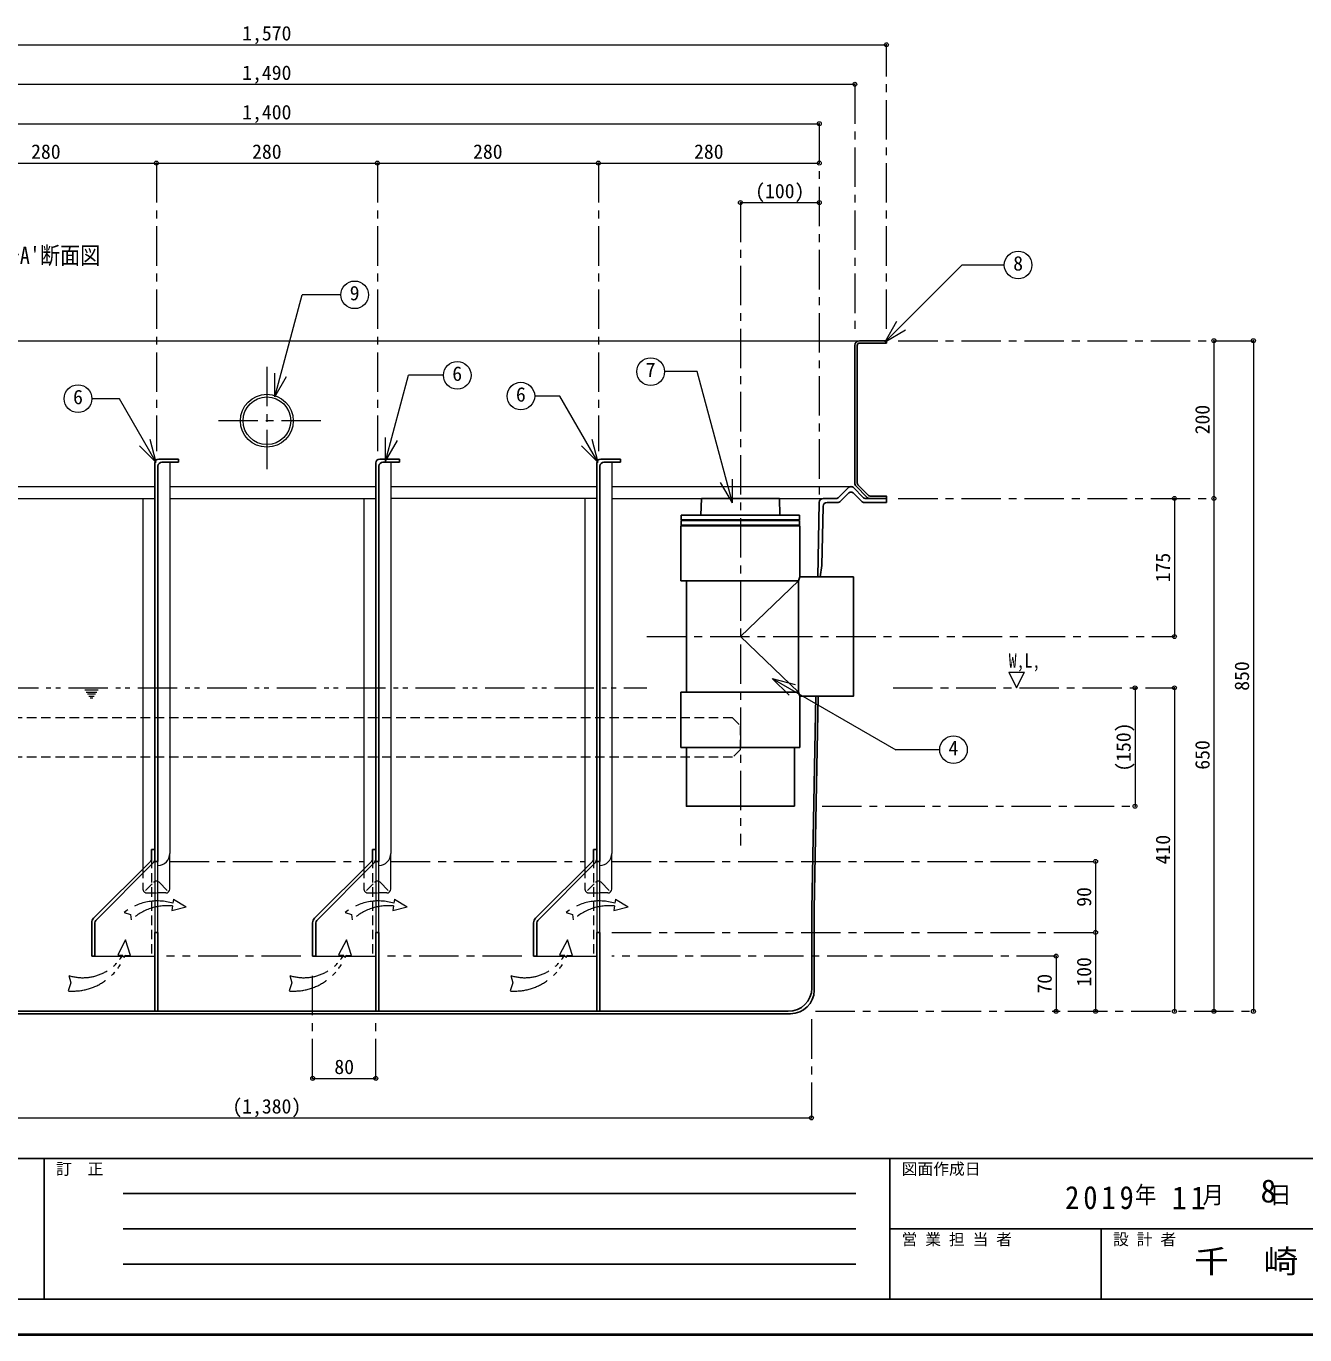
# Model space of a CAD drawing. Units: millimetres at full size, sheet at 1:10. Extents: x -2106 to 1944, y -1394 to 1416.
# Drawn here: x -1231 to 389, y -1394 to 265 of the extents above; entities that cross this region are included whole.
import ezdxf
from ezdxf.enums import TextEntityAlignment as Align

# ---------------------------------------------------------------- set-up
doc = ezdxf.new("R2010")
doc.units = ezdxf.units.MM
doc.header["$LTSCALE"] = 10
doc.header["$PDMODE"] = 32
doc.header["$PDSIZE"] = 5
for name, pattern in [('CHAIN1', [8, 5, -1, 1, -1]), ('DASHED1', [1.8, 1.2, -0.6]), ('DOUBLE_CHAIN1', [8.8, 5, -1, 0.6, -0.6, 0.6, -1])]:
    doc.linetypes.add(name, pattern=pattern)
doc.layers.add('0-0_ﾚｲﾔ1', color=7, linetype='Continuous', lineweight=9)
doc.styles.add('ＭＳ ゴシック', font='')
doc.styles.get('ＭＳ ゴシック').set_extended_font_data('MS Gothic')

msp = doc.modelspace()

# ---------------------------------------------------------------- linework, layer by layer
at = {"layer": '0-0_ﾚｲﾔ1', "color": 4}
for p, q in [((-1710.72, 241.27), (-140.72, 241.27)), ((-1670.72, 191.27), (-180.72, 191.27)), ((-1625.72, 141.27), (-225.72, 141.27)), ((-325.72, 41.27), (-225.72, 41.27)), ((-1676.72, -133.73), (-174.72, -133.73)), ((274.28, -133.73), (274.28, -333.73)), ((324.28, -133.73), (324.28, -983.73)), ((-1343.72, -318.73), (-1067.72, -318.73)), ((-1048.72, -318.73), (-787.72, -318.73)), ((-768.72, -318.73), (-507.72, -318.73)), ((-488.72, -318.73), (-185.72, -318.73)), ((-1343.72, -333.73), (-1067.72, -333.73)), ((-1082.72, -333.73), (-1082.72, -803.07)), ((-1048.72, -333.73), (-787.72, -333.73)), ((-802.72, -333.73), (-802.72, -803.07)), ((-507.72, -333.73), (-768.72, -333.73)), ((-522.72, -333.73), (-522.72, -803.07)), ((-488.72, -333.73), (-375.22, -333.73)), ((-276.22, -333.73), (-220.83, -333.73)), ((224.28, -333.73), (224.28, -508.73)), ((274.28, -333.73), (274.28, -983.73)), ((-252.22, -438.23), (-325.72, -508.73)), ((-325.72, -508.73), (-252.22, -579.23)), ((174.28, -573.73), (174.28, -723.73)), ((224.28, -573.73), (224.28, -983.73)), ((-1048.72, -828.73), (-1048.72, -783.73)), ((-768.72, -828.73), (-768.72, -783.73)), ((-488.72, -828.73), (-488.72, -783.73)), ((124.28, -793.73), (124.28, -983.73)), ((-1051.93, -830.54), (-1062.21, -820.17)), ((-771.93, -830.54), (-782.21, -820.17)), ((-491.93, -830.54), (-502.21, -820.17)), ((-1053.72, -833.73), (-1063.72, -833.73)), ((-773.72, -833.73), (-783.72, -833.73)), ((-493.72, -833.73), (-503.72, -833.73)), ((74.28, -913.73), (74.28, -983.73)), ((-867.72, -1068.73), (-787.72, -1068.73)), ((-1615.72, -1118.73), (-235.72, -1118.73))]:
    msp.add_line(p, q, dxfattribs=at)
at = {"layer": '0-0_ﾚｲﾔ1', "color": 4, "linetype": 'CHAIN1'}
for p, q in [((-140.72, -118.73), (-140.72, 241.27)), ((-180.72, 191.27), (-180.72, -118.73)), ((-225.72, 141.27), (-225.72, -328.73)), ((-1065.72, 91.27), (-1065.72, -273.73)), ((-785.72, 91.27), (-785.72, -273.73)), ((-505.72, 91.27), (-505.72, -273.73)), ((-325.72, 41.27), (-325.72, -773.73)), ((-125.72, -133.73), (324.28, -133.73)), ((-925.72, -166.73), (-925.72, -303.73)), ((-857.22, -235.23), (-994.22, -235.23)), ((-125.72, -333.73), (274.28, -333.73)), ((-444.22, -508.73), (224.28, -508.73)), ((-132.22, -573.73), (224.28, -573.73)), ((-222.22, -723.73), (174.28, -723.73)), ((-1048.72, -793.73), (-802.72, -793.73)), ((-768.72, -793.73), (-522.72, -793.73)), ((-488.72, -793.73), (124.28, -793.73)), ((-488.72, -883.73), (124.28, -883.73)), ((-882.72, -913.73), (-1052.72, -913.73)), ((-867.72, -1068.73), (-867.72, -928.73)), ((-602.72, -913.73), (-772.72, -913.73)), ((74.28, -913.73), (-488.72, -913.73)), ((-235.72, -993.73), (-235.72, -1118.73)), ((-230.72, -983.73), (324.28, -983.73)), ((-787.72, -1068.73), (-787.72, -998.73))]:
    msp.add_line(p, q, dxfattribs=at)
at = {"layer": '0-0_ﾚｲﾔ1', "lineweight": 18}
for p, q in [((-142.37, -135), (-45.23, -37.86)), ((8.69, -37.86), (-45.23, -37.86)), ((-915.82, -205.03), (-881.14, -75.6)), ((-832.02, -75.6), (-881.14, -75.6)), ((-142.37, -135), (-127.37, -109.02)), ((-142.37, -135), (-116.39, -120)), ((-915.82, -205.03), (-915.82, -175.03)), ((-915.82, -205.03), (-900.82, -179.05)), ((-775.33, -286.29), (-746.21, -177.63)), ((-702.03, -177.63), (-746.21, -177.63)), ((-380.5, -172.97), (-421.97, -172.97)), ((-335.9, -339.44), (-380.5, -172.97)), ((-1065.91, -288.15), (-1073.67, -259.17)), ((-775.33, -286.29), (-775.33, -256.29)), ((-775.33, -286.29), (-760.33, -260.31)), ((-505.91, -288.15), (-513.67, -259.17)), ((-1065.91, -288.15), (-1087.12, -266.94)), ((-505.91, -288.15), (-527.12, -266.94)), ((-1048.72, -287.73), (-1048.72, -783.73)), ((-768.72, -287.73), (-768.72, -783.73)), ((-488.72, -287.73), (-488.72, -783.73)), ((-335.9, -339.44), (-350.9, -313.46)), ((-335.9, -339.44), (-335.9, -309.44)), ((-285.35, -561.82), (-256.37, -569.59)), ((-285.35, -561.82), (-264.13, -583.04)), ((-285.35, -561.82), (-128.97, -652.11)), ((14.28, -553.73), (34.28, -553.73)), ((-73.21, -652.11), (-128.97, -652.11)), ((-1067.72, -793.73), (-1067.72, -883.73)), ((-1063.72, -883.73), (-1063.72, -793.73)), ((-787.72, -793.73), (-787.72, -883.73)), ((-783.72, -883.73), (-783.72, -793.73)), ((-507.72, -793.73), (-507.72, -883.73)), ((-503.72, -883.73), (-503.72, -793.73)), ((-1143.72, -913.73), (-1067.72, -913.73)), ((-863.72, -913.73), (-787.72, -913.73)), ((-583.72, -913.73), (-507.72, -913.73))]:
    msp.add_line(p, q, dxfattribs=at)
at = {"layer": '0-0_ﾚｲﾔ1', "color": 5, "lineweight": 25}
for p, q in [((-180.72, -314.13), (-180.72, -139.73)), ((-177.72, -314.13), (-177.72, -139.73)), ((-174.72, -133.73), (-140.72, -133.73)), ((-174.72, -136.73), (-140.72, -136.73)), ((-140.72, -133.73), (-140.72, -136.73)), ((-1067.72, -793.73), (-1067.72, -288.73)), ((-1063.72, -292.73), (-1063.72, -793.73)), ((-1037.72, -283.73), (-1062.72, -283.73)), ((-1037.72, -287.73), (-1058.72, -287.73)), ((-1037.72, -283.73), (-1037.72, -287.73)), ((-787.72, -793.73), (-787.72, -288.73)), ((-783.72, -292.73), (-783.72, -793.73)), ((-757.72, -283.73), (-782.72, -283.73)), ((-757.72, -287.73), (-778.72, -287.73)), ((-757.72, -283.73), (-757.72, -287.73)), ((-507.72, -793.73), (-507.72, -288.73)), ((-503.72, -292.73), (-503.72, -793.73)), ((-477.72, -283.73), (-502.72, -283.73)), ((-477.72, -287.73), (-498.72, -287.73)), ((-477.72, -283.73), (-477.72, -287.73)), ((-201.04, -332.23), (-189.29, -320.23)), ((-189.29, -327.23), (-199.08, -337.23)), ((-182.15, -320.23), (-170.4, -332.23)), ((-172.36, -337.23), (-182.15, -327.23)), ((-179.01, -318.33), (-165.4, -332.23)), ((-176.86, -316.23), (-163.55, -329.83)), ((-375.72, -354.73), (-375.22, -333.73)), ((-375.22, -333.73), (-276.22, -333.73)), ((-275.72, -354.73), (-276.22, -333.73)), ((-225.83, -338.62), (-227.52, -433.23)), ((-220.83, -333.73), (-204.61, -333.73)), ((-215.94, -338.73), (-202.65, -338.73)), ((-168.79, -338.73), (-140.72, -338.73)), ((-166.83, -333.73), (-140.72, -333.73)), ((-400.72, -354.73), (-250.72, -354.73)), ((-400.72, -354.73), (-400.72, -360.73)), ((-400.72, -360.73), (-250.72, -360.73)), ((-400.72, -361.73), (-250.72, -361.73)), ((-400.72, -361.73), (-400.72, -367.73)), ((-250.72, -354.73), (-250.72, -360.73)), ((-250.72, -361.73), (-250.72, -367.73)), ((-401.22, -368.23), (-250.22, -368.23)), ((-401.22, -438.23), (-401.22, -368.23)), ((-400.72, -367.73), (-250.72, -367.73)), ((-250.22, -433.23), (-250.22, -368.23)), ((-401.22, -438.23), (-252.22, -438.23)), ((-394.22, -579.23), (-394.22, -438.23)), ((-182.22, -433.23), (-250.22, -433.23)), ((-401.22, -579.23), (-252.22, -579.23)), ((-401.22, -579.23), (-401.22, -649.23)), ((-230.23, -584.23), (-235.07, -854.39)), ((-227.23, -584.23), (-232.07, -854.45)), ((-401.22, -649.23), (-250.22, -649.23)), ((-257.22, -649.23), (-257.22, -723.73)), ((-1067.72, -778.73), (-1071.72, -778.73)), ((-1071.72, -790.41), (-1071.72, -778.73)), ((-787.72, -778.73), (-791.72, -778.73)), ((-791.72, -790.41), (-791.72, -778.73)), ((-507.72, -778.73), (-511.72, -778.73)), ((-511.72, -790.41), (-511.72, -778.73)), ((-1145.38, -865.73), (-1072.89, -793.24)), ((-1142.55, -868.56), (-1070.06, -796.07)), ((-1067.72, -793.73), (-1063.72, -793.73)), ((-865.38, -865.73), (-792.89, -793.24)), ((-862.55, -868.56), (-790.06, -796.07)), ((-787.72, -793.73), (-783.72, -793.73)), ((-585.38, -865.73), (-512.89, -793.24)), ((-582.55, -868.56), (-510.06, -796.07)), ((-507.72, -793.73), (-503.72, -793.73)), ((-235.07, -854.39), (-235.07, -954.39)), ((-232.07, -854.45), (-232.07, -954.45)), ((-1147.72, -871.38), (-1147.72, -913.73)), ((-1143.72, -871.38), (-1143.72, -913.73)), ((-867.72, -871.38), (-867.72, -913.73)), ((-863.72, -871.38), (-863.72, -913.73)), ((-587.72, -871.38), (-587.72, -913.73)), ((-583.72, -871.38), (-583.72, -913.73)), ((-1067.72, -983.73), (-1067.72, -883.73)), ((-1067.72, -883.73), (-1063.72, -883.73)), ((-1063.72, -883.73), (-1063.72, -983.73)), ((-787.72, -983.73), (-787.72, -883.73)), ((-787.72, -883.73), (-783.72, -883.73)), ((-783.72, -883.73), (-783.72, -983.73)), ((-507.72, -983.73), (-507.72, -883.73)), ((-507.72, -883.73), (-503.72, -883.73)), ((-503.72, -883.73), (-503.72, -983.73)), ((-1147.72, -913.73), (-1143.72, -913.73)), ((-867.72, -913.73), (-863.72, -913.73)), ((-587.72, -913.73), (-583.72, -913.73)), ((-232.07, -954.45), (-232.13, -957.39)), ((-1589.31, -986.73), (-262.13, -986.73)), ((-265.06, -983.73), (-1586.38, -983.73))]:
    msp.add_line(p, q, dxfattribs=at)
at = {"layer": '0-0_ﾚｲﾔ1', "color": 4, "linetype": 'DOUBLE_CHAIN1'}
for p, q in [((-1617.29, -573.73), (-444.22, -573.73)), ((-1139.48, -576.61), (-1156.34, -576.61)), ((-1154.66, -579.11), (-1141.17, -579.11)), ((-1142.85, -581.61), (-1152.97, -581.61)), ((-1151.29, -584.11), (-1144.54, -584.11)), ((-1146.23, -586.61), (-1149.6, -586.61)), ((-1043.88, -841.66), (-1044.73, -846.84)), ((-1043.88, -841.66), (-1028.12, -851.45)), ((-763.88, -841.66), (-764.73, -846.84)), ((-763.88, -841.66), (-748.12, -851.45)), ((-483.88, -841.66), (-484.73, -846.84)), ((-483.88, -841.66), (-468.12, -851.45)), ((-1045.28, -850.21), (-1046.22, -855.96)), ((-1046.22, -855.96), (-1028.12, -851.45)), ((-765.28, -850.21), (-766.22, -855.96)), ((-766.22, -855.96), (-748.12, -851.45)), ((-485.28, -850.21), (-486.22, -855.96)), ((-486.22, -855.96), (-468.12, -851.45)), ((-1105.28, -912.61), (-1098.44, -913.05)), ((-825.28, -912.61), (-818.44, -913.05)), ((-545.28, -912.61), (-538.44, -913.05))]:
    msp.add_line(p, q, dxfattribs=at)
at = {"layer": '0-0_ﾚｲﾔ1', "color": 4, "linetype": 'DASHED1'}
for p, q in [((-335.72, -611.73), (-1515.72, -611.73)), ((-335.72, -611.73), (-325.72, -621.73)), ((-325.72, -651.73), (-325.72, -621.73)), ((-335.72, -661.73), (-1515.72, -661.73)), ((-325.72, -651.73), (-335.72, -661.73)), ((-1071.72, -790.41), (-1071.72, -913.73)), ((-791.72, -790.41), (-791.72, -913.73)), ((-511.72, -790.41), (-511.72, -913.73)), ((-1082.72, -803.07), (-1082.72, -828.73)), ((-802.72, -803.07), (-802.72, -828.73)), ((-522.72, -803.07), (-522.72, -828.73)), ((-1079.51, -830.54), (-1069.23, -820.17)), ((-799.51, -830.54), (-789.23, -820.17)), ((-519.51, -830.54), (-509.23, -820.17)), ((-1077.72, -833.73), (-1063.72, -833.73)), ((-797.72, -833.73), (-783.72, -833.73)), ((-517.72, -833.73), (-503.72, -833.73))]:
    msp.add_line(p, q, dxfattribs=at)
at = {"layer": '0-0_ﾚｲﾔ1', "color": 6, "lineweight": 25}
for p, q in [((-2060.72, -1170.16), (1899.28, -1170.16)), ((-1207.86, -1170.16), (-1207.86, -1348.73)), ((-136.43, -1348.73), (-136.43, -1170.16)), ((-1107.86, -1214.8), (-179.29, -1214.8)), ((-179.29, -1259.44), (-1107.86, -1259.44)), ((1899.28, -1259.44), (-136.43, -1259.44)), ((131.42, -1348.73), (131.42, -1259.44)), ((-179.29, -1304.08), (-1107.86, -1304.08)), ((1899.28, -1348.73), (-2060.72, -1348.73))]:
    msp.add_line(p, q, dxfattribs=at)
at = {"layer": '0-0_ﾚｲﾔ1', "color": 1, "lineweight": 40}
msp.add_line((1944.28, -1393.73), (-2105.72, -1393.73), dxfattribs=at)
at = {"layer": '0-0_ﾚｲﾔ1', "color": 4}
msp.add_lwpolyline([(-1625.72, 91.27), (-1345.72, 91.27), (-1065.72, 91.27), (-785.72, 91.27), (-505.72, 91.27), (-225.72, 91.27)], dxfattribs=at)
at = {"layer": '0-0_ﾚｲﾔ1', "lineweight": 18}
for points in [[(-1065.91, -288.15), (-1112.62, -207.24), (-1147.51, -207.24)], [(-505.91, -288.15), (-554.52, -203.95), (-586.4, -203.95)], [(14.28, -553.73), (24.28, -573.73), (34.28, -553.73)]]:
    msp.add_lwpolyline(points, dxfattribs=at)
at = {"layer": '0-0_ﾚｲﾔ1', "color": 5, "lineweight": 25}
for points in [[(-161.41, -330.73), (-140.72, -330.73), (-140.72, -338.73)], [(-220.94, -343.73), (-222.61, -418.73), (-224.47, -433.23), (-224.53, -433.73)], [(-250.22, -433.23), (-252.22, -438.23), (-252.22, -579.23), (-250.22, -584.23), (-250.22, -649.23)], [(-182.22, -433.23), (-182.22, -584.23), (-250.22, -584.23)], [(-394.22, -649.23), (-394.22, -723.73), (-257.22, -723.73)]]:
    msp.add_lwpolyline(points, dxfattribs=at)
at = {"layer": '0-0_ﾚｲﾔ1', "color": 4, "linetype": 'DOUBLE_CHAIN1'}
for points in [[(-1106.42, -858.43), (-1098.59, -861.04), (-1097.62, -867.78)], [(-826.42, -858.43), (-818.59, -861.04), (-817.62, -867.78)], [(-546.42, -858.43), (-538.59, -861.04), (-537.62, -867.78)], [(-1098.44, -913.05), (-1104.75, -893.24), (-1114.77, -912), (-1108.33, -912.41)], [(-818.44, -913.05), (-824.75, -893.24), (-834.77, -912), (-828.33, -912.41)], [(-538.44, -913.05), (-544.75, -893.24), (-554.77, -912), (-548.33, -912.41)], [(-1176.46, -938.4), (-1174.02, -947.76), (-1177.58, -957.87)], [(-896.46, -938.4), (-894.02, -947.76), (-897.58, -957.87)], [(-616.46, -938.4), (-614.02, -947.76), (-617.58, -957.87)]]:
    msp.add_lwpolyline(points, dxfattribs=at)
at = {"layer": '0-0_ﾚｲﾔ1', "lineweight": 18}
for centre, radius in [((26.19, -37.86), 17.5), ((-814.52, -75.6), 17.5), ((-684.53, -177.63), 17.5), ((-439.47, -172.97), 17.5), ((-1165.01, -207.24), 17.5), ((-603.9, -203.95), 17.5), ((-925.72, -235.23), 33.5), ((-925.72, -235.23), 30.18), ((-55.71, -652.11), 17.5)]:
    msp.add_circle(centre, radius, dxfattribs=at)
at = {"layer": '0-0_ﾚｲﾔ1', "color": 5, "lineweight": 25}
for centre, radius, start, end in [((-174.72, -139.73), 6, 90, 180), ((-174.72, -139.73), 3, 90, 180), ((-1062.72, -288.73), 5, 90, 180), ((-1058.72, -292.73), 5, 90, 180), ((-782.72, -288.73), 5, 90, 180), ((-778.72, -292.73), 5, 90, 180), ((-502.72, -288.73), 5, 90, 180), ((-498.72, -292.73), 5, 90, 180), ((-174.72, -314.13), 6, 180, 224.3947), ((-174.72, -314.13), 3, 180, 224.3947), ((-185.72, -323.73), 5, 44.3947, 135.6053), ((-185.72, -330.73), 5, 44.3947, 135.6053), ((-161.41, -327.73), 3, 224.3947, 270), ((-220.83, -338.73), 5, 90, 178.72697), ((-215.94, -343.73), 5, 90, 178.72697), ((-204.61, -328.73), 5, 270, 315.6053), ((-202.65, -333.73), 5, 270, 315.6053), ((-168.79, -333.73), 5, 224.3947, 270), ((-166.83, -328.73), 5, 224.3947, 270), ((-161.83, -328.73), 5, 224.3947, 270), ((-1075.72, -790.41), 4, 315, 0), ((-1075.72, -790.41), 8, 315, 360), ((-795.72, -790.41), 4, 315, 0), ((-795.72, -790.41), 8, 315, 360), ((-515.72, -790.41), 4, 315, 0), ((-515.72, -790.41), 8, 315, 360), ((-1139.72, -871.38), 8, 135, 180), ((-1139.72, -871.38), 4, 135, 180), ((-859.72, -871.38), 8, 135, 180), ((-859.72, -871.38), 4, 135, 180), ((-579.72, -871.38), 8, 135, 180), ((-579.72, -871.38), 4, 135, 180), ((-265.06, -953.73), 30, 270, 358.72697), ((-262.13, -956.73), 30, 270, 358.72697)]:
    msp.add_arc(centre, radius, start, end, dxfattribs=at)
at = {"layer": '0-0_ﾚｲﾔ1', "lineweight": 18}
for centre in [(-1063.72, -783.73), (-783.72, -783.73), (-503.72, -783.73)]:
    msp.add_arc(centre, 15, 270, 0, dxfattribs=at)
at = {"layer": '0-0_ﾚｲﾔ1', "color": 4, "linetype": 'DASHED1'}
for centre, start, end in [((-1077.72, -828.73), 180, 270), ((-1065.72, -823.73), 66.42182, 134.58732), ((-797.72, -828.73), 180, 270), ((-785.72, -823.73), 66.42182, 134.58732), ((-517.72, -828.73), 180, 270), ((-505.72, -823.73), 66.42182, 134.58732)]:
    msp.add_arc(centre, 5, start, end, dxfattribs=at)
at = {"layer": '0-0_ﾚｲﾔ1', "color": 4}
for centre, start, end in [((-1065.72, -823.73), 45.41268, 66.42182), ((-1053.72, -828.73), 270, 0), ((-785.72, -823.73), 45.41268, 66.42182), ((-773.72, -828.73), 270, 0), ((-505.72, -823.73), 45.41268, 66.42182), ((-493.72, -828.73), 270, 0)]:
    msp.add_arc(centre, 5, start, end, dxfattribs=at)
at = {"layer": '0-0_ﾚｲﾔ1', "color": 4, "linetype": 'DOUBLE_CHAIN1'}
for centre, radius, start, end in [((-1064.63, -910.84), 67.02, 72.72308, 128.56828), ((-784.63, -910.84), 67.02, 72.72308, 128.56828), ((-504.63, -910.84), 67.02, 72.72308, 128.56828), ((-1052.07, -916.74), 66.88, 84.17021, 132.93127), ((-772.07, -916.74), 66.88, 84.17021, 132.93127), ((-492.07, -916.74), 66.88, 84.17021, 132.93127), ((-1171.91, -886.57), 71.53, 265.45171, 338.649), ((-1158.88, -882.19), 58.89, 252.63149, 329.12167), ((-891.91, -886.57), 71.53, 265.45171, 338.649), ((-878.88, -882.19), 58.89, 252.63149, 329.12167), ((-611.91, -886.57), 71.53, 265.45171, 338.649), ((-598.88, -882.19), 58.89, 252.63149, 329.12167)]:
    msp.add_arc(centre, radius, start, end, dxfattribs=at)
at = {"layer": '0-0_ﾚｲﾔ1', "color": 1}
for p in [(-140.72, 241.27), (-180.72, 191.27), (-225.72, 141.27), (-1065.72, 91.27), (-785.72, 91.27), (-505.72, 91.27), (-225.72, 91.27), (-325.72, 41.27), (-225.72, 41.27), (274.28, -133.73), (324.28, -133.73), (224.28, -333.73), (274.28, -333.73), (224.28, -508.73), (174.28, -573.73), (224.28, -573.73), (174.28, -723.73), (124.28, -793.73), (124.28, -883.73), (74.28, -913.73), (74.28, -983.73), (124.28, -983.73), (224.28, -983.73), (274.28, -983.73), (324.28, -983.73), (-867.72, -1068.73), (-787.72, -1068.73), (-235.72, -1118.73)]:
    msp.add_point(p, dxfattribs=at)

# ---------------------------------------------------------------- texts
at = {"layer": '0-0_ﾚｲﾔ1', "style": 'ＭＳ ゴシック'}
for s, height, p in [('1,570', 18.33, (-956.97, 241.27)), ('1,490', 18.33, (-956.97, 191.27)), ('1,400', 18.33, (-956.97, 141.27)), ('280', 18.33, (-1224.47, 91.27)), ('280', 18.33, (-944.47, 91.27)), ('280', 18.33, (-664.47, 91.27)), ('280', 18.33, (-384.47, 91.27)), ('(100)', 18.33, (-306.97, 41.27)), ('8', 18.33, (19.94, -50.36)), ('9', 18.33, (-820.77, -88.1)), ('7', 18.33, (-445.72, -185.47)), ('6', 18.33, (-690.78, -190.13)), ('6', 18.33, (-1171.26, -219.74)), ('6', 18.33, (-610.15, -216.45)), ('4', 18.33, (-61.96, -664.61)), ('80', 18.33, (-840.22, -1068.73)), ('(1,380)', 18.33, (-969.47, -1118.73)), ('訂\u3000正', 14.66, (-1192.86, -1195.16)), ('図面作成日', 14.66, (-121.43, -1195.16)), ('8', 29.33, (333.28, -1234.8)), ('営 業 担 当 者', 14.66, (-121.43, -1284.44)), ('設 計 者', 14.66, (146.42, -1284.44))]:
    msp.add_text(s, height=height, dxfattribs=at).set_placement(p, align=Align.BOTTOM_LEFT)
for s, height, width, p in [("A～A'断面図", 21.99, 0.85, (-1276.97, -43.23)), ('W,L,', 18.33, 0.8, (14.28, -553.73)), ('千\u3000崎', 29.33, 1.1, (249.28, -1324.08))]:
    msp.add_text(s, height=height, dxfattribs=dict(at, width=width)).set_placement(p, align=Align.BOTTOM_LEFT)
for s, p in [('200', (274.28, -252.48)), ('175', (224.28, -439.98)), ('850', (324.28, -577.48)), ('(150)', (174.28, -679.98)), ('650', (274.28, -677.48)), ('410', (224.28, -797.48)), ('90', (124.28, -851.23)), ('100', (124.28, -952.48)), ('70', (74.28, -961.23))]:
    msp.add_text(s, height=18.33, rotation=90, dxfattribs=at).set_placement(p, align=Align.BOTTOM_LEFT)
at = {"layer": '0-0_ﾚｲﾔ1', "attachment_point": 7, "style": 'ＭＳ ゴシック'}
for s, insert, char_height in [('\\T1.28;\\W0.9;2019', (85.78, -1234.8), 29.33), ('\\T1.27;\\W0.9;年\\~\\~\\~月\\~\\~\\~日', (174.28, -1229.8), 21.99), ('\\T1.27;\\W0.95;11', (220.78, -1234.8), 29.33)]:
    msp.add_mtext(s, dxfattribs=dict(at, insert=insert, char_height=char_height))

doc.saveas('drawing.dxf')
